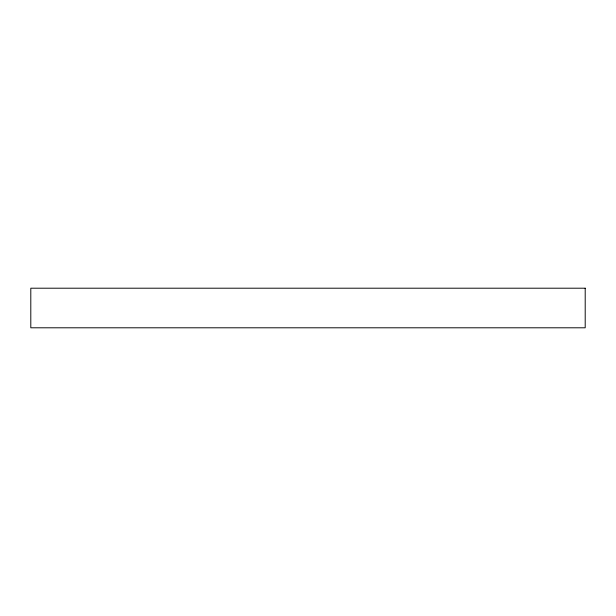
<?xml version="1.0" encoding="UTF-8"?>
<svg xmlns="http://www.w3.org/2000/svg" width="616" height="616" viewBox="0 0 616 616"><rect width="100%" height="100%" fill="white"/><g stroke="black" fill="none" stroke-linecap="round" stroke-linejoin="round"><path stroke-width="0.92" d="M585.2 288.203L30.8 288.203L30.8 327.797L585.2 327.797L585.2 288.203"/></g></svg>
